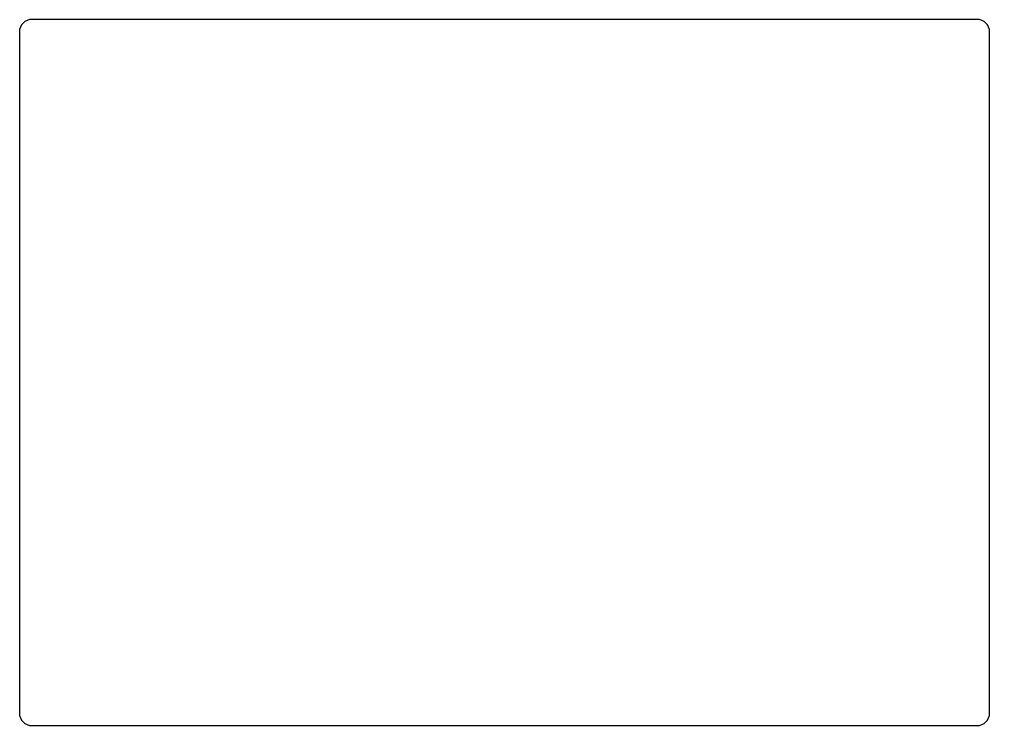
# Model space of a CAD drawing. Header units: millimetres. Extents: x -78 to 78, y -57 to 57.
import ezdxf

# ---------------------------------------------------------------- set-up
doc = ezdxf.new("R2010")
doc.units = ezdxf.units.MM
doc.header["$MEASUREMENT"] = 0

msp = doc.modelspace()

# ---------------------------------------------------------------- linework, layer by layer
msp.add_lwpolyline([(75.75, 56.6), (-75.75, 56.6, 0.414214), (-77.75, 54.6), (-77.75, -54.6, 0.414214), (-75.75, -56.6), (75.75, -56.6, 0.414214), (77.75, -54.6), (77.75, 54.6, 0.414214)], format="xyb", close=True)

doc.saveas('drawing.dxf')
